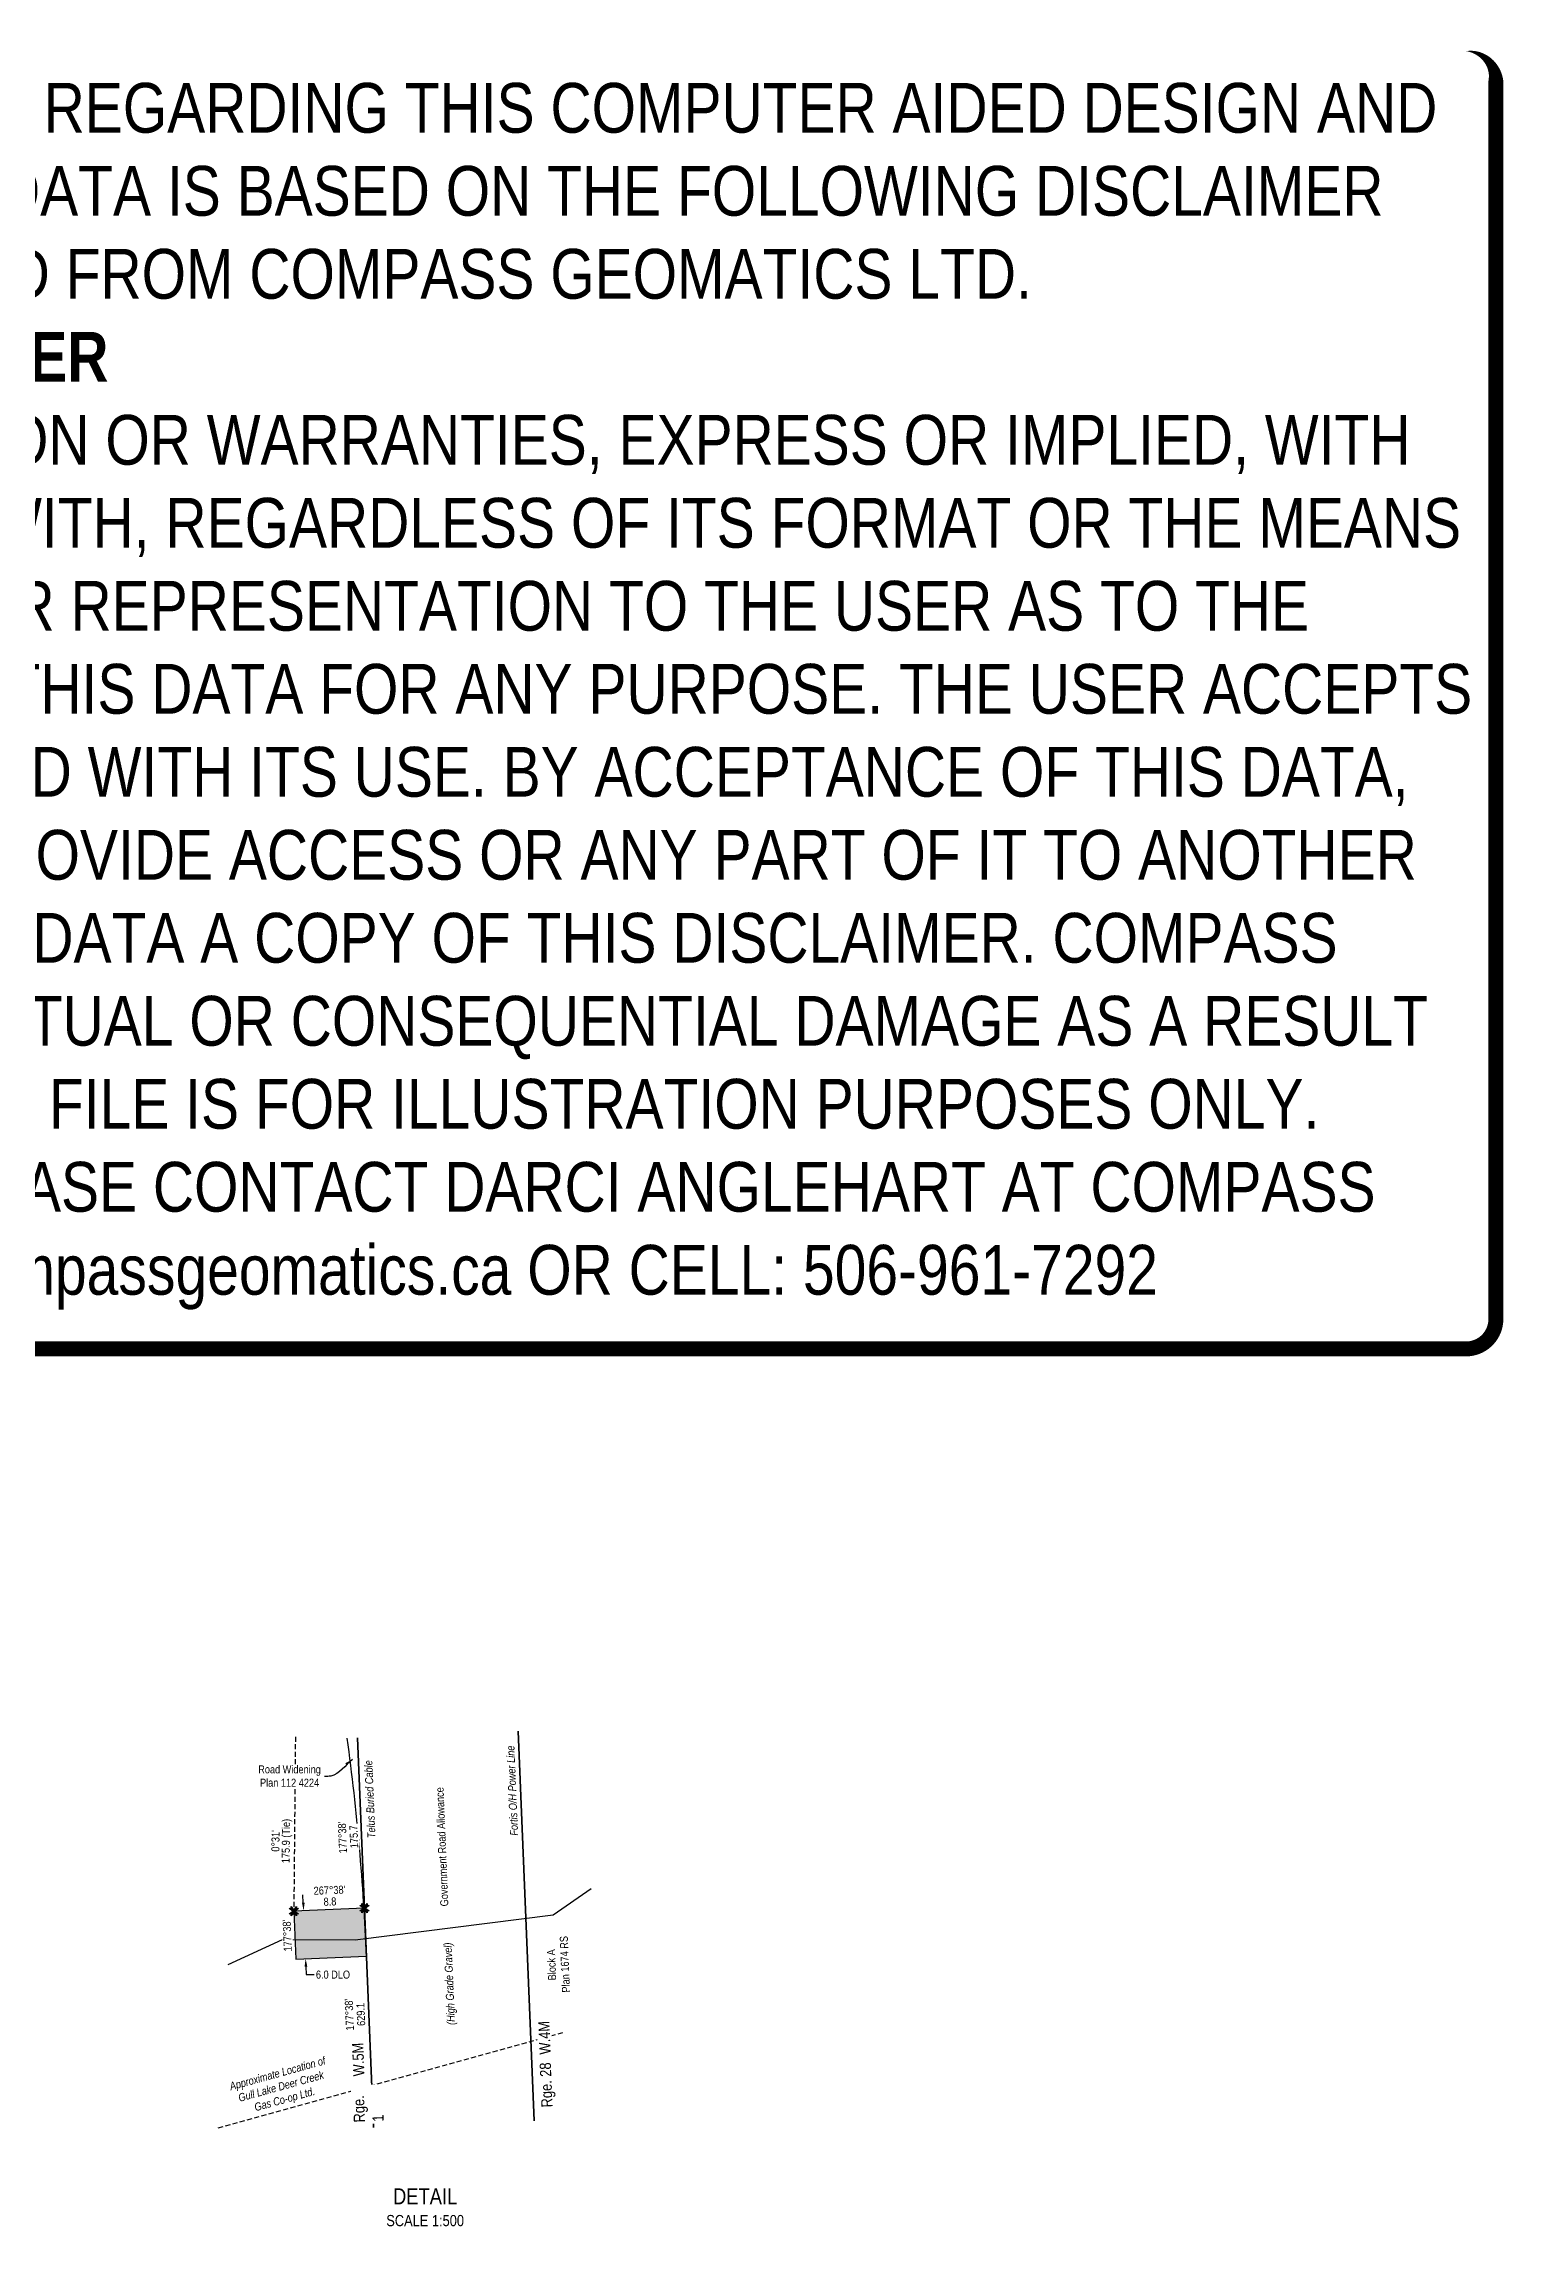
# Model space of a CAD drawing. Extents: x 702136 to 706067, y 5806320 to 5809239.
# Drawn here: x 704242 to 706067, y 5806511 to 5809239 of the extents above; entities that cross this region are included whole.
import ezdxf
from ezdxf.enums import TextEntityAlignment as Align

# ---------------------------------------------------------------- set-up
doc = ezdxf.new("R2010")
doc.units = 0
doc.header["$LTSCALE"] = 5
doc.header["$PDSIZE"] = 0.5
doc.linetypes.add('foc-TIELINE', pattern=[1.875, 1.25, -0.625])
doc.linetypes.add('UG_PIPE', pattern=[1.875, 1.25, -0.625])
doc.layers.get('Defpoints').update_dxf_attribs({"color": 9})
for name, color, linetype in [('AS-PIPE-UG', 44, 'UG_PIPE'), ('AS-PIPE-UG-T', 44, 'Continuous'), ('AS-POWER', 104, 'foc-POWER'), ('AS-POWER-T', 104, 'Continuous'), ('AS-TELUS', 224, 'foc-TEL'), ('D-TXT', 6, 'Continuous'), ('DETAIL-T', 7, 'Continuous'), ('L-BD', 7, 'Continuous'), ('L-BD1', 253, 'Continuous'), ('L-MON', 1, 'Continuous'), ('L-ROAD-T', 7, 'Continuous'), ('L-SEC', 7, 'Continuous'), ('L-TIE', 7, 'foc-TIELINE'), ('L-TITLEDB', 4, 'Continuous'), ('L-TITLEDB-T', 4, 'Continuous'), ('P-PROPOSED', 10, 'Continuous'), ('P-PROPOSED-H', 21, 'Continuous'), ('P-TXT', 4, 'Continuous'), ('T-WATER', 160, 'Continuous')]:
    doc.layers.add(name, color=color, linetype=linetype)
doc.layers.add('DISCLAIMER', color=7, linetype='Continuous', plot=False)
doc.layers.add('T-TEXT', color=48, linetype='Continuous', lineweight=18)
doc.styles.add('80', font='ARIALN.TTF', dxfattribs={"height": 10})
doc.styles.add('80CG', font='ARIALN.TTF', dxfattribs={"height": 10})
doc.styles.add('80L', font='ARIALN.TTF', dxfattribs={"height": 10})
doc.styles.add('80LS', font='ARIALNI.TTF', dxfattribs={"height": 10})
doc.styles.add('foc-LtypeFont', font='ARIALN.TTF', dxfattribs={"height": 7.35})
doc.linetypes.add('foc-POWER', pattern='A,6,-1,["P",foc-LtypeFont,S=0.2,R=0,X=-0.625,Y=-0.75],-1.24,4', length=12.24)
doc.linetypes.add('foc-POWER-NOLINE', pattern='A,0,-4,["P",foc-LtypeFont,S=0.2,R=0,X=-0.625,Y=-0.75],-8.24', length=12.24)
doc.linetypes.add('foc-TEL', pattern='A,2,-1,["T",foc-LtypeFont,S=0.2,R=0,X=-0.425,Y=-0.75],-1.24,8', length=12.24)
doc.linetypes.add('foc-TEL-NOLINE', pattern='A,0,-2,["T",foc-LtypeFont,S=0.2,R=0,X=-0.425,Y=-0.75],-10.24', length=12.24)
doc.linetypes.add('foc-TOPO-flowdirection-NOLINE', pattern='A,0,[">",foc-LtypeFont,S=0.3,R=0,X=0,Y=-0.945],-20,[">",foc-LtypeFont,S=0.3,R=0,X=0,Y=-0.945],0', length=20)
doc.dimstyles.new('Compass 5 000', dxfattribs={"dimscale": 5, "dimtxt": 9, "dimasz": 2, "dimexe": 0.2, "dimexo": 0.0625, "dimgap": 0.5, "dimtad": 0, "dimtih": 1, "dimtoh": 1, "dimzin": 0, "dimdsep": 46, "dimtxsty": '80CG', "dimcen": 0.1, "dimse1": 1, "dimse2": 1, "dimclrd": 256, "dimclrt": 256, "dimaunit": 1, "dimadec": 4, "dimazin": 0, "dimtfac": 0.06, "dimtofl": 0, "dimtmove": 0, "dimatfit": 1, "dimfxl": 0.2, "dimtolj": 1, "dimtzin": 0, "dimlwd": -1, "dimarcsym": 0})

# ---------------------------------------------------------------- blocks, each defined once
blk = doc.blocks.new('TEMP')
h = blk.add_hatch(color=255)
h.dxf.hatch_style = 1
h.paths.add_polyline_path([(0, 0.25), (-0.67, 1.15), (-0.67, 0.67), (-1.15, 0.67), (-0.25, 0), (-1.15, -0.67), (-0.67, -0.67), (-0.67, -1.15), (0, -0.25), (0.67, -1.15), (0.67, -0.67), (1.15, -0.67), (0.25, 0), (1.15, 0.67), (0.67, 0.67), (0.67, 1.15)])
h.paths.add_polyline_path([(0.57, 0.85), (0.57, 0.57), (0.85, 0.57), (0.08, 0), (0.85, -0.57), (0.57, -0.57), (0.57, -0.85), (0, -0.08), (-0.57, -0.85), (-0.57, -0.57), (-0.85, -0.57), (-0.08, 0), (-0.85, 0.57), (-0.57, 0.57), (-0.57, 0.85), (0, 0.08)], flags=16)
h = blk.add_hatch(color=1)
h.dxf.hatch_style = 1
h.paths.add_polyline_path([(0, 0.08), (-0.57, 0.85), (-0.57, 0.57), (-0.85, 0.57), (-0.08, 0), (-0.85, -0.57), (-0.57, -0.57), (-0.57, -0.85), (0, -0.08), (0.57, -0.85), (0.57, -0.57), (0.85, -0.57), (0.08, 0), (0.85, 0.57), (0.57, 0.57), (0.57, 0.85)])
at = {"color": 1}
for p, q in [((-0.08, 0), (0.08, 0)), ((0, 0.08), (0, -0.08))]:
    blk.add_line(p, q, dxfattribs=at)
at = {"color": 255, "flags": 128}
blk.add_lwpolyline([(-0.25, 0), (-1.15, 0.67), (-0.67, 0.67), (-0.67, 1.15), (0, 0.25), (0.67, 1.15), (0.67, 0.67), (1.15, 0.67), (0.25, 0), (1.15, -0.67), (0.67, -0.67), (0.67, -1.15), (0, -0.25), (-0.67, -1.15), (-0.67, -0.67), (-1.15, -0.67)], close=True, dxfattribs=at)
at = {"color": 1, "flags": 128}
blk.add_lwpolyline([(-0.08, 0), (-0.85, 0.57), (-0.57, 0.57), (-0.57, 0.85), (0, 0.08), (0.57, 0.85), (0.57, 0.57), (0.85, 0.57), (0.08, 0), (0.85, -0.57), (0.57, -0.57), (0.57, -0.85), (0, -0.08), (-0.57, -0.85), (-0.57, -0.57), (-0.85, -0.57)], close=True, dxfattribs=at)
blk = doc.blocks.new('*D439')
at = {"layer": 'Defpoints', "color": 0, "linetype": 'Continuous', "transparency": 16777216}
for p in [(704578.5, 5806906.3), (704569.3, 5806845.9), (704581, 5806846.4)]:
    blk.add_point(p, dxfattribs=at)
at = {"layer": 'P-TXT', "transparency": 16777216}
for p, q in [((704566.4, 5806915.8), (704566, 5806925.8)), ((704569.7, 5806835.9), (704570.1, 5806825.9)), ((704570.1, 5806825.9), (704580.1, 5806825.9))]:
    blk.add_line(p, q, dxfattribs=at)
at = {"layer": 'P-TXT', "linetype": 'Continuous', "transparency": 16777216}
for points in [[(704568.1, 5806915.9), (704564.7, 5806915.8), (704566.8, 5806905.8)], [(704571.4, 5806836), (704568, 5806835.8), (704569.3, 5806845.9)]]:
    blk.add_solid(points, dxfattribs=at)
at = {"layer": 'P-TXT', "linetype": 'Continuous', "transparency": 16777216, "insert": (704603.5, 5806825.9), "char_height": 10, "attachment_point": 5, "style": '80CG'}
blk.add_mtext('\\A1;6.0 DLO', dxfattribs=at)
blk = doc.blocks.new('Disclaimer_Legal')
at = {"layer": 'DISCLAIMER', "color": 254, "flags": 128}
blk.add_lwpolyline([(-3612.9, -1104.6, 37.5, 37.5, 0), (4096.1, -1104.6, 37.5, 37.5, 0.414214), (4171.1, -1029.6, 37.5, 37.5, 0), (4171.1, 2078.7, 37.5, 0, 0.414214), (4096.1, 2153.7, 0, 0, 0), (-3612.9, 2153.7, 0, 0, 0.414214), (-3687.9, 2078.7, 0, 0, 0), (-3687.9, -1029.6, 0, 37.5, 0.414214)], format="xyseb", close=True, dxfattribs=at)
at = {"layer": 'DISCLAIMER', "color": 254, "insert": (241.6, 533.9), "char_height": 125, "width": 7717.568, "attachment_point": 5, "style": '80'}
blk.add_mtext('NOTICE TO THE CORPORATION, PERSON &/OR PERSONS REGARDING THIS COMPUTER AIDED DESIGN AND DRAFTING (CADD) FILES. ACCEPTANCE OF THE CADD DATA IS BASED ON THE FOLLOWING DISCLAIMER WHICH COVERS ALL CADD DATA RECIEVED FROM COMPASS GEOMATICS LTD.\\P{\\fArial Narrow|b1|i0|c0|p34;DISCLAIMER}\\PCOMPASS GEOMATICS LTD. MAKES NO REPRESENTATION OR WARRANTIES, EXPRESS OR IMPLIED, WITH RESPECT TO THE REUSE OF THE DATA PROVIDED HEREWITH, REGARDLESS OF ITS FORMAT OR THE MEANS OF ITS TRANSMISSION. THERE IS NO GUARANTEE OR REPRESENTATION TO THE USER AS TO THE ACCURACY, CURRENCY, SUITABILITY OR RELIABILITY OF THIS DATA FOR ANY PURPOSE. THE USER ACCEPTS THE DATA "AS IS", AND ASSUMES ALL RISKS ASSOCIATED WITH ITS USE. BY ACCEPTANCE OF THIS DATA, THE USER AGREES NOT TO TRANSMIT THIS DATA OR PROVIDE ACCESS OR ANY PART OF IT TO ANOTHER PARTY UNLESS THE USER SHALL INCLUDE WITH THE DATA A COPY OF THIS DISCLAIMER. COMPASS GEOMATICS LTD. ASSUMES NO RESPONSIBILITY FOR ACTUAL OR CONSEQUENTIAL DAMAGE AS A RESULT OF ANY USER\'S RELIANCE ON THIS DATA. THIS CADD FILE IS FOR ILLUSTRATION PURPOSES ONLY.\\PIF YOU REQUIRE MORE ACCURATE INFORMATION, PLEASE CONTACT DARCI ANGLEHART AT COMPASS GEOMATICS LTD. VIA EMAIL: darci.anglehart@compassgeomatics.ca OR CELL: 506-961-7292', dxfattribs=at)

msp = doc.modelspace()

# ---------------------------------------------------------------- hatches: boundary and pattern name
at = {"layer": 'P-PROPOSED-H'}
h = msp.add_hatch(color=256, dxfattribs=at)
h.dxf.hatch_style = 1
h.paths.add_polyline_path([(704645.285, 5806849.034), (704642.805, 5806908.982), (704554.553, 5806905.332), (704557.032, 5806845.384)])

# ---------------------------------------------------------------- linework, layer by layer
at = {"layer": 'AS-PIPE-UG', "flags": 128}
msp.add_lwpolyline([(704890.43, 5806753.339), (704459.427, 5806634.147)], dxfattribs=at)
at = {"layer": 'AS-POWER', "linetype": 'foc-POWER-NOLINE'}
msp.add_line((704855.125, 5806643.118), (704834.982, 5807130.313), dxfattribs=at)
at = {"layer": 'AS-TELUS', "linetype": 'foc-TEL-NOLINE', "flags": 128}
msp.add_lwpolyline([(704654.141, 5806634.808), (704633.998, 5807122.003)], dxfattribs=at)
at = {"layer": 'L-SEC', "flags": 128}
for points in [[(704633.998, 5807122.003), (704654.141, 5806634.808)], [(704834.982, 5807130.313), (704855.125, 5806643.118)]]:
    msp.add_lwpolyline(points, dxfattribs=at)
at = {"layer": 'L-TIE', "flags": 128}
msp.add_lwpolyline([(704556.499, 5807123.325), (704554.553, 5806905.332)], dxfattribs=at)
at = {"layer": 'L-TITLEDB', "flags": 128}
msp.add_lwpolyline([(704645.33, 5806847.884, 0.02395046), (704621.35, 5807121.48, 0.02395046)], format="xyb", dxfattribs=at)
at = {"layer": 'P-PROPOSED', "flags": 128}
msp.add_lwpolyline([(704645.285, 5806849.034), (704642.805, 5806908.982), (704554.553, 5806905.332), (704557.032, 5806845.384)], close=True, dxfattribs=at)
at = {"layer": 'T-WATER', "linetype": 'foc-TOPO-flowdirection-NOLINE', "flags": 128}
msp.add_lwpolyline([(704472.417, 5806838.581), (704540.442, 5806869.663), (704631.077, 5806869.238), (704878.958, 5806900.468), (704926.375, 5806933.403)], dxfattribs=at)
at = {"layer": 'T-WATER', "flags": 128}
msp.add_lwpolyline([(704472.417, 5806838.581), (704540.442, 5806869.663), (704631.077, 5806869.238), (704878.958, 5806900.468), (704926.375, 5806933.403)], dxfattribs=at)

# ---------------------------------------------------------------- block references
at = {"xscale": 0.4978250177483282, "yscale": 0.4978250177483282, "zscale": 0.4978250177483282}
msp.add_blockref('Disclaimer_Legal', (703980.826, 5808157.859), dxfattribs=at)
at = {"layer": 'L-MON', "linetype": 'Continuous', "xscale": 4.999884999999998, "yscale": 4.999884999999998, "zscale": 4.999884999999998}
msp.add_blockref('TEMP', (704642.805, 5806908.982), dxfattribs=at)

# ---------------------------------------------------------------- texts
at = {"layer": 'AS-PIPE-UG-T', "insert": (704538.959, 5806684.944), "char_height": 9.99977, "width": 125.13805, "attachment_point": 5, "rotation": 15.458489, "style": '80CG'}
msp.add_mtext('\\A1;{\\fArial Narrow|b0|i1|c0|p34;Approximate Location of\\PGull Lake Deer Creek\\PGas Co-op Ltd.}', dxfattribs=at)
at = {"layer": 'AS-POWER-T', "insert": (704822.602, 5807055.686), "char_height": 9.99977, "width": 114.10687, "attachment_point": 2, "rotation": 92.367516, "style": '80L'}
msp.add_mtext('{\\fArial Narrow|b0|i1|c0|p34;Fortis O/H Power Line}', dxfattribs=at)
at = {"layer": 'AS-TELUS', "insert": (704644.635, 5807044.976), "char_height": 9.99977, "width": 97.23282, "attachment_point": 2, "rotation": 92.367516, "style": '80L'}
msp.add_mtext('{\\fArial Narrow|b0|i1|c0|p34;Telus Buried Cable}', dxfattribs=at)
at = {"layer": 'D-TXT', "color": 3, "char_height": 13.9997, "attachment_point": 1, "rotation": 92.367518, "style": '80L'}
for s, width, insert in [('W.5M', 44.80336, (704628.948, 5806698.601)), ('Rge. 28', 108.91663, (704864.08, 5806659.694))]:
    msp.add_mtext_dynamic_manual_height_columns(s, width=width, gutter_width=47.499, heights=[0], dxfattribs=dict(at, insert=insert))
at = {"layer": 'DETAIL-T', "color": 3, "insert": (704718.709, 5806535.094), "char_height": 19.99954, "width": 96.58386, "attachment_point": 5, "style": '80CG'}
msp.add_mtext('DETAIL\\P{\\H0.7x;SCALE 1:500}', dxfattribs=at)
at = {"layer": 'L-BD', "style": '80L'}
for s, height, p in [("0%%d31'", 9.9998, (704531.586, 5806993.058)), ('175.9 (Tie)', 9.99977, (704545.835, 5806992.931))]:
    msp.add_text(s, height=height, rotation=89.4885, dxfattribs=at).set_placement(p, align=Align.MIDDLE)
at = {"layer": 'L-BD', "linetype": 'Continuous', "style": '80L'}
for s, rotation, p in [("177%%d38'", 92.3674, (704615.383, 5806997.343)), ('629.1', 92.3675, (704638.269, 5806776.155))]:
    msp.add_text(s, height=9.9998, rotation=rotation, dxfattribs=at).set_placement(p, align=Align.MIDDLE)
at = {"layer": 'L-BD1', "linetype": 'Continuous', "style": '80L'}
for s, p in [("267%%d38'", (704599.136, 5806931.472)), ('8.8', (704599.725, 5806917.234))]:
    msp.add_text(s, height=9.9998, rotation=2.3683, dxfattribs=at).set_placement(p, align=Align.MIDDLE)
at = {"layer": 'L-ROAD-T', "style": '80L'}
msp.add_text('Government Road Allowance', height=9.99977, rotation=92.367505, dxfattribs=at).set_placement((704739.741, 5806985.677), align=Align.MIDDLE_CENTER)

# ---------------------------------------------------------------- leaders
at = {"layer": 'L-TITLEDB-T', "path_type": 1}
msp.add_leader([(704627.889, 5807094.831), (704600.71, 5807074.161), (704593.029, 5807073.571)], dimstyle='Compass 5 000', override={"dimgap": 0.5, "dimtad": 0}, dxfattribs=at)

# ---------------------------------------------------------------- next in the draw order: texts
at = {"layer": 'D-TXT', "color": 3, "char_height": 13.9997, "attachment_point": 1, "rotation": 92.367518, "style": '80L', "bg_fill": 3, "box_fill_scale": 1.15, "bg_fill_color": 256, "bg_fill_true_color": 256, "bg_fill_transparency": 0}
for s, width, insert in [('W.4M', 44.80336, (704861.758, 5806725.793)), ('Rge. 1', 44.42138, (704629.669, 5806640.888))]:
    msp.add_mtext_dynamic_manual_height_columns(s, width=width, gutter_width=47.499, heights=[0], dxfattribs=dict(at, insert=insert))
at = {"layer": 'L-BD', "linetype": 'Continuous', "char_height": 9.9998, "attachment_point": 2, "style": '80L', "bg_fill": 3, "box_fill_scale": 1.15, "bg_fill_color": 256, "bg_fill_true_color": 256, "bg_fill_transparency": 0}
for s, insert, width, rotation in [('175.7', (704624.546, 5806998.063), 29.65962, 92.3674), ("177%%d38'", (704618.957, 5806775.688), 40.68287, 92.3675)]:
    msp.add_mtext(s, dxfattribs=dict(at, insert=insert, width=width, rotation=rotation))
at = {"layer": 'L-BD', "insert": (704541.319, 5806874.528), "char_height": 9.9998, "width": 40.68316, "attachment_point": 2, "rotation": 92.3683, "style": '80L', "bg_fill": 3, "box_fill_scale": 1.15, "bg_fill_color": 256, "bg_fill_true_color": 256, "bg_fill_transparency": 0}
msp.add_mtext("177%%d38'", dxfattribs=at)
at = {"layer": 'L-TITLEDB-T', "insert": (704549.22, 5807074.07), "char_height": 9.99977, "attachment_point": 5, "style": '80CG', "bg_fill": 3, "box_fill_scale": 1.15, "bg_fill_color": 256, "bg_fill_true_color": 256, "bg_fill_transparency": 0}
msp.add_mtext('\\A1;Road Widening\\PPlan 112 4224', dxfattribs=at)
at = {"layer": 'L-TITLEDB-T', "insert": (704885.173, 5806838.506), "char_height": 10, "width": 74.49973, "attachment_point": 5, "rotation": 92.367516, "style": '80CG', "bg_fill": 3, "box_fill_scale": 1.15, "bg_fill_color": 256, "bg_fill_true_color": 256, "bg_fill_transparency": 0}
msp.add_mtext('\\A1;Block A\\PPlan 1674 RS', dxfattribs=at)
at = {"layer": 'T-TEXT', "linetype": 'Continuous', "insert": (704743.971, 5806814.305), "char_height": 9.99977, "width": 104.73873, "attachment_point": 2, "rotation": 92.367516, "style": '80LS', "bg_fill": 3, "box_fill_scale": 1.15, "bg_fill_color": 256, "bg_fill_true_color": 256, "bg_fill_transparency": 0}
msp.add_mtext('(High Grade Gravel)', dxfattribs=at)

# ---------------------------------------------------------------- next in the draw order: block references
at = {"layer": 'L-MON', "linetype": 'Continuous', "xscale": 4.999884999999998, "yscale": 4.999884999999998, "zscale": 4.999884999999998}
msp.add_blockref('TEMP', (704554.553, 5806905.332), dxfattribs=at)

# ---------------------------------------------------------------- next in the draw order: dimensions: what is measured, and where the dimension line sits
at = {"layer": 'P-TXT', "linetype": 'Continuous'}
dim = msp.add_linear_dim(base=(704569.298, 5806845.892), p1=(704578.518, 5806906.323), p2=(704580.997, 5806846.375), angle=272.368287, text='6.0 DLO', dimstyle='Compass 5 000', dxfattribs=at)
dim.commit()
dim.dimension.update_dxf_attribs({"geometry": '*D439', "text_midpoint": (704603.508, 5806825.909), "dimtype": 161})

doc.saveas('drawing.dxf')
